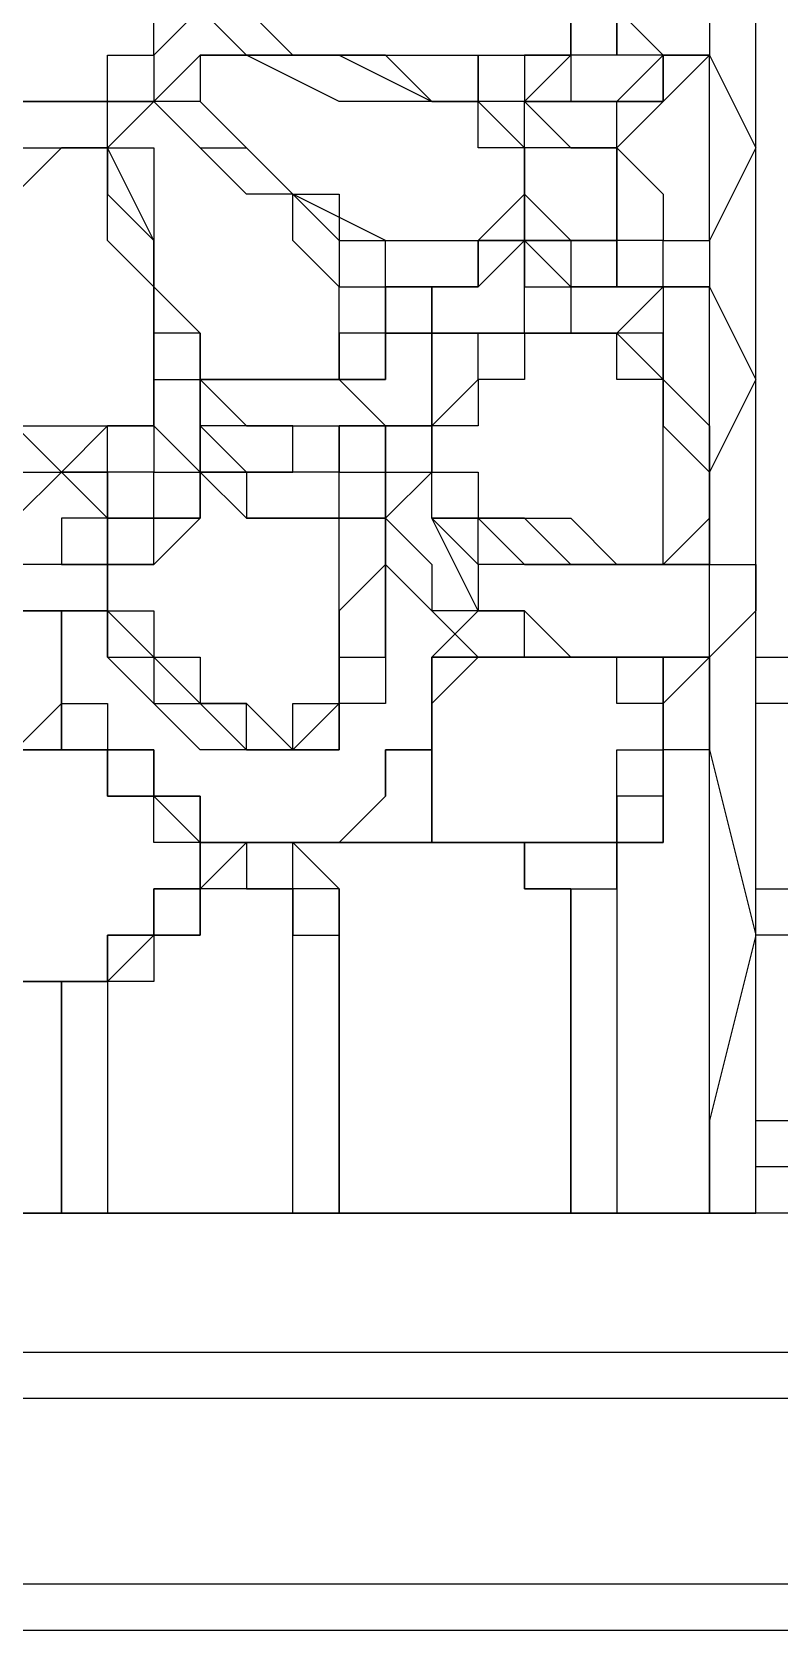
# Model space of a CAD drawing. Header units: millimetres. Extents: x 0 to 600, y 0 to 450.
# Drawn here: x 414.37 to 430.5, y 190 to 224.5 of the extents above; entities that cross this region are included whole.
import ezdxf

# ---------------------------------------------------------------- set-up
doc = ezdxf.new("R2010")
doc.units = ezdxf.units.MM
doc.layers.add('Engraving', color=1, linetype='Continuous')
doc.layers.add('External Cuts', color=5, linetype='Continuous')

# ---------------------------------------------------------------- blocks, each defined once
blk = doc.blocks.new('roof front')
blk.add_line((-153, 15), (3, 15))

msp = doc.modelspace()

# ---------------------------------------------------------------- linework, layer by layer
at = {"layer": 'Engraving'}
for p, q in [((430, 223), (430, 226)), ((418, 225), (417, 224)), ((417, 224), (417, 225)), ((419, 224), (418, 225)), ((419, 225), (420, 224)), ((426, 224), (426, 225)), ((426, 225), (426, 224)), ((426, 224), (426, 225)), ((427, 225), (428, 224)), ((427, 224), (427, 225)), ((427, 225), (427, 224)), ((428, 224), (427, 225)), ((429, 225), (429, 224)), ((416, 223), (416, 224)), ((416, 224), (417, 224)), ((417, 223), (418, 224)), ((417, 224), (417, 224)), ((417, 224), (417, 224)), ((417, 224), (417, 223)), ((417, 224), (417, 224)), ((417, 224), (417, 224)), ((418, 224), (418, 224)), ((418, 224), (418, 224)), ((418, 224), (418, 224)), ((418, 224), (419, 224)), ((419, 224), (418, 224)), ((418, 224), (418, 224)), ((418, 224), (418, 224)), ((418, 224), (418, 224)), ((418, 224), (418, 224)), ((418, 224), (418, 223)), ((419, 224), (419, 224)), ((419, 224), (419, 224)), ((419, 224), (419, 224)), ((419, 224), (420, 224)), ((421, 223), (419, 224)), ((419, 224), (419, 224)), ((419, 224), (419, 224)), ((420, 224), (419, 224)), ((420, 224), (421, 224)), ((421, 224), (420, 224)), ((420, 224), (421, 224)), ((421, 224), (423, 223)), ((422, 224), (421, 224)), ((421, 224), (421, 224)), ((421, 224), (421, 224)), ((421, 224), (421, 224)), ((421, 224), (421, 224)), ((421, 224), (421, 224)), ((421, 224), (421, 224)), ((421, 224), (422, 224)), ((423, 223), (422, 224)), ((422, 224), (423, 224)), ((423, 224), (424, 224)), ((424, 224), (424, 223)), ((424, 223), (424, 224)), ((424, 224), (425, 224)), ((425, 223), (426, 224)), ((426, 224), (425, 224)), ((425, 224), (425, 223)), ((425, 224), (425, 224)), ((425, 224), (425, 224)), ((425, 224), (426, 224)), ((425, 224), (425, 224)), ((426, 224), (426, 224)), ((426, 224), (426, 224)), ((426, 224), (426, 224)), ((427, 224), (426, 224)), ((426, 224), (426, 224)), ((426, 224), (426, 224)), ((426, 224), (426, 224)), ((426, 224), (426, 223)), ((426, 224), (426, 224)), ((427, 223), (428, 224)), ((428, 224), (427, 224)), ((428, 223), (428, 224)), ((428, 224), (429, 224)), ((429, 224), (428, 223)), ((428, 224), (428, 224)), ((428, 224), (428, 224)), ((428, 224), (428, 223)), ((428, 224), (428, 224)), ((428, 224), (428, 224)), ((428, 224), (428, 224)), ((429, 224), (428, 224)), ((428, 224), (428, 224)), ((429, 224), (429, 224)), ((429, 224), (429, 224)), ((429, 224), (429, 224)), ((429, 224), (429, 224)), ((429, 224), (429, 224)), ((429, 224), (429, 224)), ((429, 224), (429, 224)), ((429, 224), (430, 222)), ((429, 222), (429, 224)), ((429, 224), (429, 224)), ((429, 224), (429, 224)), ((429, 224), (429, 224)), ((429, 224), (429, 224)), ((429, 224), (429, 224)), ((429, 224), (429, 224)), ((429, 224), (429, 224)), ((415, 223), (414, 223)), ((414, 223), (415, 223)), ((416, 223), (415, 223)), ((415, 223), (415, 223)), ((415, 223), (415, 223)), ((415, 223), (415, 223)), ((415, 223), (416, 223)), ((416, 222), (416, 223)), ((416, 223), (416, 223)), ((416, 223), (416, 223)), ((416, 223), (417, 223)), ((417, 223), (416, 222)), ((417, 223), (416, 223)), ((416, 223), (416, 223)), ((416, 223), (416, 223)), ((416, 223), (416, 223)), ((416, 223), (416, 223)), ((416, 223), (416, 223)), ((417, 223), (417, 223)), ((417, 223), (417, 223)), ((417, 223), (418, 222)), ((418, 222), (417, 223)), ((417, 223), (417, 223)), ((417, 223), (417, 223)), ((418, 223), (417, 223)), ((417, 223), (417, 223)), ((417, 223), (417, 223)), ((420, 221), (418, 223)), ((418, 223), (418, 223)), ((418, 223), (418, 223)), ((418, 223), (418, 223)), ((418, 223), (418, 223)), ((418, 223), (418, 223)), ((418, 223), (419, 222)), ((422, 223), (421, 223)), ((421, 223), (421, 223)), ((423, 223), (422, 223)), ((423, 223), (424, 223)), ((424, 223), (423, 223)), ((424, 223), (423, 223)), ((423, 223), (423, 223)), ((424, 223), (424, 223)), ((424, 223), (424, 223)), ((424, 223), (424, 223)), ((424, 223), (425, 222)), ((424, 222), (424, 223)), ((424, 223), (424, 223)), ((425, 223), (424, 223)), ((424, 223), (424, 223)), ((424, 223), (424, 223)), ((425, 222), (425, 223)), ((425, 223), (425, 223)), ((425, 223), (425, 223)), ((425, 223), (425, 223)), ((425, 223), (426, 222)), ((426, 223), (425, 223)), ((425, 223), (425, 223)), ((425, 223), (425, 223)), ((425, 223), (425, 223)), ((425, 223), (425, 223)), ((425, 223), (425, 223)), ((426, 223), (425, 223)), ((425, 223), (425, 223)), ((425, 223), (425, 223)), ((425, 223), (426, 223)), ((426, 223), (426, 223)), ((427, 223), (426, 223)), ((426, 223), (426, 223)), ((426, 223), (426, 223)), ((426, 223), (426, 223)), ((426, 223), (426, 223)), ((426, 223), (426, 223)), ((426, 223), (427, 223)), ((427, 222), (427, 223)), ((427, 223), (428, 223)), ((428, 223), (427, 222)), ((428, 223), (427, 223)), ((427, 223), (427, 223)), ((427, 223), (427, 223)), ((427, 223), (427, 223)), ((427, 223), (427, 223)), ((427, 223), (427, 223)), ((427, 223), (427, 223)), ((427, 223), (427, 223)), ((427, 223), (427, 223)), ((428, 223), (428, 223)), ((428, 223), (428, 223)), ((428, 223), (428, 223)), ((428, 223), (428, 223)), ((428, 223), (428, 223)), ((430, 212), (430, 223)), ((414, 222), (415, 222)), ((415, 222), (414, 221)), ((415, 222), (416, 222)), ((416, 222), (415, 222)), ((415, 222), (415, 222)), ((415, 222), (415, 222)), ((415, 222), (415, 222)), ((415, 222), (415, 222)), ((416, 222), (416, 222)), ((416, 222), (416, 221)), ((416, 221), (416, 222)), ((416, 222), (416, 222)), ((416, 222), (416, 222)), ((417, 220), (416, 222)), ((416, 222), (416, 222)), ((416, 222), (416, 222)), ((416, 222), (416, 222)), ((416, 222), (417, 222)), ((417, 222), (417, 222)), ((417, 222), (417, 221)), ((418, 222), (419, 222)), ((419, 221), (418, 222)), ((419, 222), (420, 221)), ((419, 222), (419, 222)), ((419, 222), (420, 221)), ((425, 222), (424, 222)), ((424, 222), (424, 222)), ((424, 222), (424, 222)), ((425, 222), (425, 222)), ((425, 222), (425, 222)), ((425, 222), (425, 222)), ((425, 222), (425, 221)), ((425, 221), (425, 222)), ((425, 222), (425, 222)), ((425, 221), (425, 222)), ((425, 222), (425, 222)), ((425, 222), (425, 222)), ((425, 222), (425, 222)), ((426, 222), (425, 222)), ((425, 222), (425, 222)), ((425, 222), (425, 222)), ((425, 222), (425, 222)), ((425, 222), (425, 222)), ((425, 222), (425, 221)), ((426, 222), (426, 222)), ((426, 222), (426, 222)), ((426, 222), (427, 222)), ((427, 222), (426, 222)), ((426, 222), (426, 222)), ((426, 222), (426, 222)), ((426, 222), (426, 222)), ((427, 221), (427, 222)), ((427, 222), (427, 222)), ((427, 222), (427, 222)), ((427, 222), (427, 222)), ((427, 222), (427, 222)), ((427, 222), (427, 222)), ((427, 222), (427, 222)), ((427, 222), (427, 222)), ((427, 222), (427, 222)), ((427, 222), (428, 221)), ((427, 222), (427, 222)), ((427, 222), (427, 221)), ((427, 221), (427, 222)), ((430, 222), (429, 220)), ((429, 220), (429, 222)), ((416, 221), (417, 220)), ((416, 220), (416, 221)), ((417, 221), (417, 221)), ((417, 221), (417, 221)), ((417, 221), (417, 220)), ((420, 221), (419, 221)), ((420, 221), (421, 220)), ((420, 220), (420, 221)), ((422, 220), (420, 221)), ((420, 221), (420, 221)), ((420, 221), (421, 221)), ((421, 221), (421, 220)), ((424, 220), (425, 221)), ((425, 221), (425, 221)), ((425, 221), (425, 221)), ((425, 221), (425, 220)), ((425, 221), (425, 221)), ((425, 221), (425, 221)), ((425, 220), (425, 221)), ((425, 221), (425, 221)), ((425, 221), (425, 221)), ((425, 221), (425, 221)), ((425, 221), (425, 221)), ((425, 221), (425, 221)), ((425, 221), (425, 221)), ((425, 221), (425, 221)), ((425, 221), (426, 220)), ((427, 220), (427, 221)), ((427, 221), (427, 221)), ((427, 221), (427, 221)), ((427, 221), (427, 221)), ((427, 221), (427, 221)), ((427, 221), (427, 221)), ((427, 221), (427, 221)), ((427, 221), (427, 220)), ((427, 221), (427, 221)), ((427, 221), (427, 221)), ((427, 221), (427, 221)), ((427, 220), (427, 221)), ((427, 221), (427, 221)), ((427, 221), (427, 221)), ((428, 221), (428, 221)), ((428, 221), (428, 221)), ((428, 221), (428, 220)), ((417, 219), (416, 220)), ((416, 220), (416, 220)), ((417, 220), (417, 219)), ((417, 219), (417, 220)), ((417, 220), (417, 220)), ((417, 220), (417, 220)), ((417, 220), (417, 220)), ((417, 220), (417, 219)), ((421, 219), (420, 220)), ((421, 220), (421, 220)), ((421, 220), (421, 219)), ((421, 220), (422, 220)), ((422, 219), (422, 220)), ((422, 220), (422, 220)), ((422, 220), (422, 220)), ((422, 220), (422, 220)), ((422, 220), (422, 220)), ((422, 220), (423, 220)), ((423, 220), (424, 220)), ((423, 220), (423, 220)), ((423, 220), (423, 220)), ((423, 220), (423, 220)), ((424, 219), (424, 220)), ((424, 220), (425, 220)), ((425, 220), (424, 219)), ((425, 220), (424, 220)), ((424, 220), (424, 220)), ((424, 220), (424, 220)), ((424, 220), (424, 220)), ((424, 220), (424, 219)), ((424, 220), (424, 220)), ((424, 220), (424, 220)), ((424, 220), (424, 220)), ((424, 220), (424, 220)), ((424, 220), (424, 220)), ((425, 220), (425, 220)), ((425, 220), (425, 220)), ((425, 220), (425, 219)), ((425, 219), (425, 220)), ((425, 220), (425, 220)), ((425, 220), (425, 220)), ((426, 219), (425, 220)), ((425, 220), (425, 220)), ((425, 220), (425, 220)), ((425, 220), (425, 220)), ((425, 220), (425, 220)), ((425, 220), (426, 220)), ((425, 220), (425, 220)), ((426, 220), (425, 220)), ((425, 220), (425, 220)), ((425, 220), (425, 220)), ((426, 220), (427, 220)), ((427, 220), (426, 220)), ((426, 220), (426, 220)), ((426, 220), (426, 219)), ((427, 220), (426, 220)), ((426, 220), (426, 220)), ((426, 220), (427, 220)), ((427, 220), (427, 220)), ((427, 220), (427, 220)), ((427, 220), (427, 220)), ((427, 220), (427, 220)), ((427, 220), (427, 219)), ((427, 219), (427, 220)), ((427, 220), (427, 220)), ((427, 220), (427, 220)), ((428, 220), (427, 220)), ((427, 220), (427, 220)), ((427, 220), (427, 220)), ((428, 219), (428, 220)), ((428, 220), (428, 220)), ((428, 220), (428, 220)), ((428, 220), (428, 220)), ((428, 220), (429, 220)), ((429, 220), (429, 220)), ((429, 220), (429, 219)), ((429, 220), (429, 220)), ((429, 220), (429, 220)), ((429, 220), (429, 220)), ((429, 220), (429, 220)), ((429, 220), (429, 220)), ((417, 219), (417, 219)), ((417, 219), (417, 219)), ((417, 219), (417, 218)), ((417, 218), (417, 219)), ((417, 218), (417, 219)), ((417, 219), (417, 219)), ((417, 219), (418, 218)), ((421, 219), (421, 219)), ((421, 219), (422, 219)), ((421, 218), (421, 219)), ((421, 219), (421, 219)), ((421, 219), (421, 219)), ((421, 219), (421, 219)), ((422, 218), (422, 219)), ((422, 219), (422, 219)), ((422, 219), (422, 219)), ((422, 219), (422, 219)), ((422, 219), (422, 218)), ((422, 219), (422, 218)), ((423, 219), (422, 219)), ((422, 219), (422, 219)), ((422, 219), (423, 219)), ((423, 219), (422, 219)), ((422, 219), (422, 219)), ((422, 219), (422, 219)), ((423, 218), (423, 219)), ((423, 219), (423, 219)), ((423, 219), (423, 219)), ((423, 219), (423, 219)), ((423, 219), (423, 219)), ((423, 219), (424, 219)), ((424, 219), (423, 219)), ((423, 219), (423, 219)), ((423, 219), (423, 219)), ((423, 219), (423, 219)), ((423, 219), (423, 219)), ((423, 219), (423, 218)), ((424, 219), (423, 219)), ((424, 219), (424, 219)), ((424, 219), (424, 219)), ((424, 219), (424, 219)), ((425, 219), (426, 219)), ((425, 218), (425, 219)), ((425, 219), (425, 219)), ((425, 219), (425, 219)), ((425, 219), (425, 219)), ((425, 219), (425, 219)), ((426, 219), (426, 219)), ((426, 219), (426, 219)), ((426, 219), (426, 218)), ((427, 219), (426, 219)), ((426, 219), (426, 219)), ((426, 219), (426, 219)), ((426, 219), (426, 219)), ((426, 219), (426, 219)), ((426, 219), (426, 219)), ((426, 219), (426, 219)), ((426, 219), (426, 219)), ((426, 219), (427, 219)), ((427, 218), (428, 219)), ((427, 219), (428, 219)), ((428, 219), (427, 219)), ((427, 219), (427, 219)), ((427, 219), (427, 219)), ((427, 219), (427, 219)), ((427, 219), (427, 219)), ((427, 219), (427, 219)), ((427, 219), (427, 219)), ((427, 219), (427, 219)), ((427, 219), (427, 219)), ((427, 219), (427, 219)), ((427, 219), (427, 219)), ((427, 219), (427, 219)), ((427, 219), (427, 219)), ((427, 219), (427, 219)), ((427, 219), (427, 219)), ((427, 219), (427, 219)), ((427, 219), (427, 219)), ((428, 219), (428, 219)), ((428, 219), (428, 219)), ((428, 219), (428, 219)), ((428, 219), (428, 219)), ((428, 219), (429, 219)), ((429, 219), (428, 219)), ((428, 219), (428, 219)), ((428, 219), (428, 219)), ((428, 219), (428, 219)), ((428, 219), (428, 218)), ((428, 219), (428, 219)), ((428, 219), (428, 219)), ((429, 219), (428, 219)), ((429, 219), (429, 219)), ((429, 219), (429, 219)), ((429, 219), (430, 217)), ((429, 217), (429, 219)), ((429, 219), (429, 219)), ((429, 219), (429, 219)), ((417, 218), (417, 217)), ((417, 217), (417, 218)), ((417, 218), (417, 218)), ((418, 218), (417, 218)), ((417, 218), (417, 218)), ((418, 217), (418, 218)), ((418, 218), (418, 218)), ((418, 218), (418, 218)), ((418, 218), (418, 217)), ((422, 218), (421, 218)), ((421, 218), (421, 217)), ((421, 217), (421, 218)), ((421, 218), (421, 218)), ((421, 218), (421, 218)), ((421, 218), (421, 218)), ((421, 218), (421, 218)), ((422, 217), (422, 218)), ((422, 218), (422, 218)), ((422, 218), (422, 218)), ((422, 218), (423, 218)), ((423, 218), (422, 218)), ((422, 218), (422, 218)), ((422, 218), (422, 218)), ((422, 218), (422, 218)), ((422, 218), (422, 217)), ((422, 218), (422, 218)), ((423, 218), (423, 218)), ((423, 218), (423, 218)), ((423, 218), (423, 217)), ((423, 217), (423, 218)), ((423, 218), (423, 218)), ((424, 218), (423, 218)), ((423, 218), (423, 218)), ((423, 218), (424, 218)), ((424, 217), (424, 218)), ((424, 218), (424, 218)), ((424, 218), (425, 218)), ((425, 218), (424, 218)), ((424, 218), (424, 218)), ((424, 218), (424, 218)), ((424, 218), (424, 218)), ((424, 218), (424, 218)), ((424, 218), (424, 218)), ((424, 218), (425, 218)), ((425, 218), (425, 218)), ((425, 218), (425, 218)), ((425, 218), (426, 218)), ((426, 218), (425, 218)), ((425, 218), (425, 218)), ((425, 218), (425, 218)), ((425, 218), (425, 217)), ((426, 218), (425, 218)), ((425, 218), (425, 218)), ((425, 218), (425, 218)), ((425, 218), (425, 218)), ((426, 218), (426, 218)), ((426, 218), (426, 218)), ((426, 218), (427, 218)), ((427, 218), (426, 218)), ((426, 218), (426, 218)), ((426, 218), (426, 218)), ((426, 218), (426, 218)), ((426, 218), (426, 218)), ((426, 218), (426, 218)), ((427, 218), (427, 218)), ((427, 218), (427, 218)), ((427, 218), (428, 217)), ((427, 217), (427, 218)), ((427, 218), (427, 218)), ((427, 218), (427, 218)), ((428, 218), (427, 218)), ((428, 217), (428, 218)), ((428, 218), (428, 218)), ((428, 218), (428, 217)), ((417, 216), (417, 217)), ((417, 217), (417, 217)), ((417, 217), (418, 217)), ((417, 217), (417, 217)), ((417, 217), (417, 217)), ((417, 217), (417, 216)), ((417, 216), (417, 217)), ((417, 217), (417, 217)), ((417, 217), (417, 217)), ((417, 217), (417, 217)), ((418, 217), (418, 217)), ((418, 217), (418, 216)), ((418, 216), (418, 217)), ((418, 217), (418, 217)), ((418, 217), (418, 217)), ((418, 217), (418, 217)), ((418, 217), (419, 216)), ((419, 217), (418, 217)), ((418, 217), (418, 217)), ((418, 217), (418, 217)), ((418, 217), (418, 217)), ((418, 217), (418, 217)), ((418, 217), (419, 217)), ((420, 217), (419, 217)), ((419, 217), (419, 217)), ((419, 217), (419, 217)), ((419, 217), (419, 217)), ((419, 217), (419, 217)), ((419, 217), (420, 217)), ((421, 217), (420, 217)), ((420, 217), (420, 217)), ((420, 217), (420, 217)), ((420, 217), (421, 217)), ((420, 217), (420, 217)), ((420, 217), (420, 217)), ((420, 217), (420, 217)), ((420, 217), (420, 217)), ((422, 216), (421, 217)), ((421, 217), (421, 217)), ((421, 217), (422, 217)), ((422, 217), (421, 217)), ((421, 217), (421, 217)), ((421, 217), (421, 217)), ((421, 217), (422, 216)), ((421, 217), (421, 217)), ((421, 217), (421, 217)), ((421, 217), (421, 217)), ((421, 217), (421, 217)), ((421, 217), (421, 217)), ((422, 217), (422, 217)), ((423, 216), (424, 217)), ((423, 217), (423, 217)), ((423, 217), (423, 216)), ((423, 216), (423, 217)), ((423, 217), (423, 217)), ((423, 217), (423, 217)), ((423, 217), (423, 217)), ((424, 217), (424, 217)), ((424, 217), (424, 217)), ((425, 217), (424, 217)), ((424, 217), (424, 217)), ((424, 217), (424, 217)), ((424, 217), (424, 217)), ((424, 217), (424, 216)), ((428, 217), (427, 217)), ((428, 217), (428, 217)), ((428, 217), (428, 217)), ((428, 217), (428, 216)), ((428, 216), (428, 217)), ((429, 216), (428, 217)), ((428, 217), (428, 217)), ((428, 217), (429, 216)), ((430, 217), (429, 215)), ((429, 216), (429, 217)), ((429, 217), (429, 217)), ((415, 215), (414, 216)), ((414, 216), (415, 216)), ((416, 216), (415, 215)), ((415, 216), (415, 216)), ((415, 216), (415, 216)), ((415, 216), (416, 216)), ((416, 215), (416, 216)), ((416, 216), (417, 216)), ((417, 216), (416, 216)), ((416, 216), (416, 216)), ((416, 216), (416, 216)), ((416, 216), (416, 216)), ((416, 216), (416, 216)), ((416, 216), (417, 216)), ((416, 216), (416, 216)), ((416, 216), (416, 216)), ((417, 216), (417, 216)), ((417, 216), (417, 216)), ((417, 216), (417, 216)), ((417, 216), (417, 216)), ((418, 215), (417, 216)), ((417, 216), (417, 216)), ((417, 216), (417, 216)), ((417, 216), (417, 216)), ((417, 216), (417, 215)), ((417, 216), (417, 216)), ((418, 216), (418, 216)), ((418, 216), (418, 215)), ((418, 215), (418, 216)), ((418, 216), (418, 216)), ((418, 216), (418, 216)), ((418, 216), (418, 216)), ((418, 216), (418, 216)), ((418, 216), (418, 216)), ((418, 216), (418, 216)), ((418, 216), (418, 216)), ((419, 216), (418, 216)), ((418, 216), (418, 216)), ((418, 216), (418, 216)), ((418, 216), (418, 216)), ((418, 216), (418, 216)), ((418, 216), (418, 216)), ((418, 216), (418, 216)), ((418, 216), (419, 215)), ((419, 216), (419, 216)), ((419, 216), (420, 216)), ((420, 216), (419, 216)), ((419, 216), (419, 216)), ((419, 216), (419, 216)), ((419, 216), (419, 216)), ((419, 216), (419, 216)), ((419, 216), (419, 216)), ((420, 216), (420, 216)), ((420, 216), (420, 216)), ((420, 216), (421, 216)), ((420, 215), (420, 216)), ((420, 216), (420, 216)), ((420, 216), (420, 216)), ((421, 215), (421, 216)), ((421, 216), (421, 216)), ((421, 216), (421, 216)), ((421, 216), (421, 216)), ((421, 216), (421, 216)), ((421, 216), (422, 216)), ((422, 216), (421, 216)), ((421, 216), (421, 216)), ((421, 216), (421, 216)), ((421, 216), (421, 216)), ((421, 216), (421, 215)), ((421, 216), (421, 216)), ((421, 216), (421, 216)), ((421, 216), (421, 216)), ((421, 216), (421, 215)), ((422, 216), (422, 215)), ((422, 215), (422, 216)), ((422, 216), (422, 216)), ((422, 216), (422, 216)), ((423, 216), (422, 216)), ((422, 216), (422, 216)), ((422, 216), (422, 216)), ((422, 216), (422, 216)), ((422, 216), (422, 216)), ((422, 216), (423, 216)), ((423, 215), (423, 216)), ((423, 216), (423, 216)), ((424, 216), (423, 216)), ((423, 216), (423, 216)), ((423, 216), (423, 215)), ((423, 216), (423, 216)), ((423, 216), (423, 216)), ((423, 216), (423, 216)), ((423, 216), (423, 216)), ((423, 216), (423, 216)), ((423, 216), (423, 216)), ((423, 216), (423, 216)), ((428, 216), (428, 216)), ((428, 216), (429, 215)), ((428, 215), (428, 216)), ((429, 215), (429, 216)), ((429, 216), (429, 216)), ((429, 216), (429, 216)), ((429, 216), (429, 215)), ((429, 215), (429, 216)), ((414, 214), (415, 215)), ((414, 215), (415, 215)), ((415, 215), (414, 214)), ((415, 215), (415, 215)), ((415, 215), (415, 215)), ((415, 215), (415, 215)), ((415, 215), (416, 214)), ((415, 215), (415, 215)), ((415, 215), (415, 215)), ((415, 215), (415, 215)), ((416, 215), (415, 215)), ((415, 215), (415, 215)), ((415, 215), (415, 215)), ((415, 215), (415, 215)), ((415, 215), (415, 215)), ((415, 215), (416, 215)), ((415, 215), (415, 215)), ((416, 214), (416, 215)), ((416, 215), (416, 215)), ((416, 215), (416, 215)), ((417, 215), (416, 215)), ((416, 215), (416, 215)), ((416, 215), (416, 215)), ((416, 215), (416, 215)), ((416, 215), (416, 214)), ((417, 214), (417, 215)), ((417, 215), (418, 215)), ((418, 214), (418, 215)), ((418, 215), (418, 215)), ((418, 215), (418, 215)), ((418, 215), (418, 215)), ((418, 215), (418, 215)), ((418, 215), (418, 215)), ((418, 215), (419, 215)), ((419, 214), (418, 215)), ((418, 215), (418, 215)), ((418, 215), (418, 215)), ((418, 215), (418, 214)), ((418, 215), (418, 215)), ((418, 215), (418, 215)), ((418, 215), (418, 215)), ((418, 215), (418, 214)), ((418, 215), (418, 215)), ((418, 215), (418, 215)), ((418, 215), (418, 215)), ((419, 215), (418, 215)), ((418, 215), (418, 215)), ((419, 215), (419, 214)), ((419, 215), (419, 215)), ((419, 215), (419, 215)), ((419, 215), (419, 215)), ((420, 215), (419, 215)), ((419, 215), (419, 215)), ((419, 215), (419, 215)), ((419, 215), (419, 215)), ((419, 215), (420, 215)), ((421, 215), (420, 215)), ((420, 215), (420, 215)), ((420, 215), (420, 215)), ((420, 215), (420, 215)), ((420, 215), (420, 215)), ((420, 215), (420, 215)), ((420, 215), (420, 215)), ((421, 214), (421, 215)), ((421, 215), (421, 215)), ((421, 215), (421, 215)), ((421, 215), (421, 215)), ((421, 215), (421, 215)), ((421, 215), (421, 215)), ((421, 215), (422, 215)), ((421, 215), (421, 215)), ((422, 215), (422, 215)), ((422, 215), (423, 215)), ((423, 215), (422, 214)), ((422, 215), (422, 215)), ((422, 215), (422, 215)), ((422, 215), (422, 215)), ((422, 215), (422, 215)), ((422, 215), (422, 215)), ((422, 215), (422, 215)), ((422, 215), (422, 214)), ((422, 214), (422, 215)), ((422, 215), (422, 215)), ((423, 214), (423, 215)), ((423, 215), (423, 215)), ((423, 215), (423, 215)), ((423, 215), (423, 215)), ((423, 215), (423, 215)), ((423, 215), (423, 215)), ((423, 215), (423, 215)), ((423, 215), (423, 215)), ((423, 215), (424, 215)), ((423, 215), (423, 215)), ((424, 215), (424, 214)), ((428, 214), (428, 215)), ((428, 215), (428, 215)), ((429, 215), (429, 215)), ((429, 215), (429, 214)), ((429, 214), (429, 215)), ((429, 215), (429, 215)), ((429, 215), (429, 214)), ((429, 215), (429, 215)), ((429, 215), (429, 215)), ((416, 214), (415, 214)), ((415, 214), (415, 214)), ((415, 214), (415, 214)), ((415, 214), (415, 214)), ((415, 214), (415, 214)), ((415, 214), (415, 214)), ((415, 214), (415, 213)), ((416, 214), (416, 214)), ((416, 214), (416, 214)), ((416, 214), (416, 213)), ((416, 213), (416, 214)), ((416, 214), (416, 214)), ((417, 214), (416, 214)), ((416, 214), (416, 214)), ((416, 214), (416, 214)), ((416, 214), (416, 214)), ((416, 214), (416, 214)), ((416, 214), (416, 214)), ((416, 214), (416, 214)), ((416, 214), (417, 214)), ((417, 213), (417, 214)), ((417, 214), (417, 214)), ((417, 214), (418, 214)), ((418, 214), (417, 213)), ((418, 214), (417, 214)), ((417, 214), (417, 214)), ((417, 214), (417, 214)), ((417, 214), (417, 214)), ((417, 214), (417, 214)), ((417, 214), (417, 214)), ((418, 214), (418, 214)), ((418, 214), (418, 214)), ((418, 214), (418, 214)), ((419, 214), (420, 214)), ((420, 214), (419, 214)), ((419, 214), (419, 214)), ((419, 214), (419, 214)), ((420, 214), (420, 214)), ((420, 214), (420, 214)), ((420, 214), (421, 214)), ((421, 214), (420, 214)), ((420, 214), (420, 214)), ((421, 214), (421, 214)), ((421, 214), (421, 214)), ((421, 214), (421, 214)), ((421, 214), (421, 214)), ((421, 214), (422, 214)), ((421, 213), (421, 214)), ((421, 214), (421, 214)), ((421, 214), (421, 214)), ((421, 214), (421, 214)), ((421, 214), (421, 214)), ((422, 214), (421, 214)), ((421, 214), (421, 214)), ((422, 213), (422, 214)), ((422, 214), (422, 214)), ((422, 214), (422, 214)), ((422, 214), (422, 214)), ((422, 214), (422, 214)), ((422, 214), (423, 213)), ((422, 213), (422, 214)), ((422, 214), (422, 213)), ((422, 214), (422, 214)), ((422, 214), (422, 214)), ((422, 214), (422, 213)), ((422, 214), (422, 214)), ((422, 214), (422, 214)), ((422, 214), (422, 214)), ((422, 214), (422, 214)), ((422, 214), (422, 214)), ((424, 212), (423, 214)), ((423, 214), (423, 214)), ((423, 214), (423, 214)), ((423, 214), (423, 214)), ((423, 214), (423, 214)), ((423, 214), (423, 214)), ((423, 214), (423, 214)), ((423, 214), (423, 214)), ((423, 214), (424, 214)), ((424, 214), (423, 214)), ((423, 214), (423, 214)), ((423, 214), (423, 214)), ((423, 214), (424, 213)), ((424, 214), (423, 214)), ((424, 214), (425, 213)), ((424, 213), (424, 214)), ((425, 214), (424, 214)), ((424, 214), (424, 214)), ((424, 214), (425, 214)), ((426, 213), (425, 214)), ((425, 214), (425, 214)), ((425, 214), (426, 214)), ((426, 214), (427, 213)), ((429, 214), (428, 213)), ((428, 213), (428, 214)), ((428, 214), (428, 214)), ((428, 214), (428, 214)), ((428, 214), (428, 214)), ((429, 213), (429, 214)), ((429, 214), (429, 214)), ((429, 214), (429, 214)), ((429, 214), (429, 214)), ((429, 214), (429, 213)), ((429, 214), (429, 214)), ((429, 214), (429, 214)), ((429, 214), (429, 214)), ((429, 214), (429, 214)), ((429, 214), (429, 214)), ((429, 214), (429, 214)), ((429, 214), (429, 214)), ((415, 213), (414, 213)), ((415, 213), (415, 213)), ((415, 213), (415, 213)), ((416, 213), (415, 213)), ((415, 213), (415, 213)), ((415, 213), (415, 213)), ((415, 213), (415, 213)), ((415, 213), (415, 213)), ((415, 213), (416, 213)), ((415, 213), (415, 213)), ((415, 213), (415, 213)), ((415, 213), (415, 213)), ((415, 213), (415, 213)), ((415, 213), (415, 213)), ((415, 213), (415, 213)), ((415, 213), (415, 213)), ((416, 212), (416, 213)), ((416, 213), (416, 213)), ((416, 213), (416, 213)), ((416, 213), (416, 213)), ((416, 213), (416, 213)), ((416, 213), (417, 213)), ((417, 213), (416, 213)), ((416, 213), (416, 213)), ((416, 213), (416, 213)), ((416, 213), (416, 213)), ((416, 213), (416, 212)), ((416, 213), (416, 213)), ((416, 213), (416, 213)), ((416, 213), (416, 213)), ((416, 213), (416, 213)), ((416, 213), (416, 213)), ((417, 213), (417, 213)), ((417, 213), (417, 213)), ((422, 213), (421, 212)), ((421, 212), (421, 213)), ((421, 213), (421, 213)), ((422, 212), (422, 213)), ((422, 213), (422, 213)), ((423, 212), (422, 213)), ((422, 213), (422, 213)), ((422, 213), (422, 213)), ((422, 213), (422, 213)), ((422, 213), (422, 213)), ((422, 213), (422, 212)), ((423, 213), (423, 212)), ((425, 213), (424, 213)), ((424, 213), (424, 212)), ((425, 213), (425, 213)), ((425, 213), (425, 213)), ((425, 213), (426, 213)), ((426, 213), (425, 213)), ((426, 213), (426, 213)), ((426, 213), (427, 213)), ((427, 213), (426, 213)), ((427, 213), (426, 213)), ((426, 213), (426, 213)), ((427, 213), (427, 213)), ((427, 213), (428, 213)), ((428, 213), (427, 213)), ((427, 213), (427, 213)), ((428, 213), (427, 213)), ((427, 213), (427, 213)), ((427, 213), (427, 213)), ((427, 213), (428, 213)), ((428, 213), (428, 213)), ((428, 213), (428, 213)), ((428, 213), (429, 213)), ((429, 213), (428, 213)), ((428, 213), (428, 213)), ((428, 213), (428, 213)), ((428, 213), (428, 213)), ((428, 213), (428, 213)), ((428, 213), (428, 213)), ((428, 213), (428, 213)), ((428, 213), (428, 213)), ((429, 213), (429, 213)), ((429, 213), (430, 213)), ((429, 212), (429, 213)), ((429, 213), (429, 213)), ((429, 213), (429, 213)), ((429, 213), (429, 213)), ((429, 213), (429, 213)), ((429, 213), (429, 213)), ((430, 213), (430, 212)), ((414, 212), (415, 212)), ((415, 212), (414, 212)), ((415, 212), (415, 212)), ((415, 212), (415, 212)), ((415, 212), (415, 212)), ((415, 212), (415, 211)), ((415, 211), (415, 212)), ((415, 212), (415, 212)), ((415, 212), (415, 212)), ((415, 211), (415, 212)), ((415, 212), (415, 212)), ((415, 212), (415, 212)), ((415, 212), (416, 212)), ((416, 212), (415, 212)), ((415, 212), (415, 211)), ((416, 212), (416, 212)), ((416, 212), (416, 212)), ((416, 212), (416, 212)), ((416, 212), (416, 211)), ((416, 211), (416, 212)), ((416, 212), (416, 212)), ((416, 212), (416, 212)), ((417, 211), (416, 212)), ((416, 212), (416, 212)), ((416, 212), (417, 212)), ((417, 212), (417, 211)), ((421, 212), (421, 211)), ((421, 211), (421, 212)), ((421, 212), (421, 212)), ((422, 211), (422, 212)), ((422, 212), (422, 212)), ((422, 212), (422, 211)), ((423, 212), (424, 211)), ((423, 211), (424, 212)), ((424, 212), (423, 212)), ((425, 212), (424, 212)), ((424, 212), (424, 212)), ((424, 212), (424, 212)), ((424, 212), (424, 212)), ((424, 212), (425, 212)), ((425, 211), (425, 212)), ((425, 212), (425, 212)), ((425, 212), (425, 212)), ((425, 212), (425, 212)), ((425, 212), (426, 211)), ((430, 212), (429, 211)), ((429, 211), (429, 212)), ((429, 212), (429, 212)), ((430, 199), (430, 212)), ((415, 211), (415, 209)), ((415, 210), (415, 211)), ((415, 210), (415, 211)), ((415, 211), (415, 210)), ((416, 211), (417, 211)), ((417, 210), (416, 211)), ((416, 211), (416, 211)), ((417, 211), (417, 211)), ((417, 211), (417, 210)), ((418, 210), (417, 211)), ((417, 211), (417, 211)), ((417, 211), (418, 211)), ((418, 211), (418, 210)), ((421, 210), (421, 211)), ((421, 211), (422, 211)), ((421, 211), (421, 211)), ((421, 211), (421, 210)), ((421, 210), (421, 211)), ((421, 211), (421, 211)), ((422, 211), (422, 210)), ((423, 210), (423, 211)), ((423, 211), (423, 211)), ((423, 211), (424, 211)), ((424, 211), (423, 210)), ((424, 211), (423, 211)), ((423, 211), (423, 211)), ((423, 211), (423, 211)), ((423, 211), (423, 211)), ((423, 211), (423, 210)), ((423, 210), (423, 211)), ((423, 211), (423, 211)), ((423, 211), (423, 211)), ((423, 211), (423, 211)), ((423, 211), (423, 211)), ((424, 211), (424, 211)), ((424, 211), (424, 211)), ((424, 211), (424, 211)), ((424, 211), (425, 211)), ((425, 211), (424, 211)), ((424, 211), (424, 211)), ((424, 211), (424, 211)), ((424, 211), (424, 211)), ((424, 211), (424, 211)), ((424, 211), (424, 211)), ((424, 211), (424, 211)), ((425, 211), (425, 211)), ((425, 211), (425, 211)), ((425, 211), (425, 211)), ((425, 211), (426, 211)), ((426, 211), (425, 211)), ((425, 211), (425, 211)), ((426, 211), (425, 211)), ((425, 211), (425, 211)), ((425, 211), (425, 211)), ((425, 211), (425, 211)), ((426, 211), (426, 211)), ((426, 211), (426, 211)), ((426, 211), (426, 211)), ((426, 211), (426, 211)), ((426, 211), (426, 211)), ((426, 211), (426, 211)), ((426, 211), (426, 211)), ((427, 211), (426, 211)), ((426, 211), (426, 211)), ((426, 211), (426, 211)), ((426, 211), (426, 211)), ((426, 211), (426, 211)), ((426, 211), (426, 211)), ((426, 211), (426, 211)), ((426, 211), (426, 211)), ((426, 211), (427, 211)), ((427, 211), (426, 211)), ((426, 211), (426, 211)), ((426, 211), (426, 211)), ((426, 211), (426, 211)), ((426, 211), (426, 211)), ((426, 211), (426, 211)), ((426, 211), (426, 211)), ((426, 211), (427, 211)), ((428, 211), (427, 211)), ((427, 211), (427, 211)), ((427, 211), (427, 211)), ((427, 211), (427, 211)), ((427, 211), (427, 211)), ((427, 211), (428, 211)), ((427, 210), (427, 211)), ((427, 211), (427, 211)), ((427, 211), (427, 211)), ((427, 211), (427, 211)), ((427, 211), (428, 211)), ((429, 211), (428, 211)), ((428, 211), (428, 210)), ((428, 210), (428, 211)), ((428, 211), (428, 211)), ((428, 211), (428, 210)), ((428, 211), (428, 211)), ((428, 211), (428, 211)), ((428, 211), (428, 211)), ((428, 211), (428, 211)), ((428, 211), (428, 211)), ((428, 211), (429, 211)), ((428, 210), (429, 211)), ((429, 211), (429, 211)), ((429, 211), (429, 211)), ((429, 211), (429, 211)), ((429, 211), (429, 211)), ((429, 211), (429, 211)), ((429, 211), (429, 211)), ((429, 211), (429, 209)), ((429, 210), (429, 211)), ((429, 211), (429, 211)), ((429, 211), (429, 210)), ((430, 211), (456, 211)), ((414, 209), (415, 210)), ((415, 210), (415, 210)), ((415, 209), (415, 210)), ((415, 210), (415, 210)), ((415, 210), (415, 210)), ((415, 210), (416, 210)), ((416, 210), (416, 209)), ((417, 210), (418, 210)), ((418, 209), (417, 210)), ((417, 210), (417, 210)), ((418, 210), (418, 210)), ((418, 210), (419, 209)), ((419, 210), (418, 210)), ((418, 210), (418, 210)), ((418, 210), (419, 210)), ((419, 209), (419, 210)), ((419, 210), (419, 210)), ((419, 210), (420, 209)), ((421, 210), (420, 209)), ((420, 209), (420, 210)), ((420, 210), (420, 210)), ((420, 210), (421, 210)), ((421, 209), (421, 210)), ((421, 210), (421, 210)), ((422, 210), (421, 210)), ((421, 210), (421, 210)), ((421, 210), (421, 209)), ((421, 210), (421, 210)), ((421, 210), (421, 210)), ((421, 210), (421, 210)), ((422, 210), (422, 210)), ((423, 209), (423, 210)), ((423, 210), (423, 210)), ((423, 210), (423, 210)), ((423, 210), (423, 210)), ((423, 210), (423, 210)), ((423, 210), (423, 210)), ((423, 210), (423, 210)), ((423, 210), (423, 210)), ((423, 210), (423, 210)), ((423, 210), (423, 210)), ((423, 210), (423, 209)), ((423, 210), (423, 210)), ((423, 210), (423, 210)), ((423, 210), (423, 210)), ((423, 210), (423, 210)), ((423, 210), (423, 209)), ((423, 209), (423, 210)), ((423, 210), (423, 210)), ((423, 210), (423, 210)), ((423, 210), (423, 210)), ((423, 210), (423, 210)), ((423, 210), (423, 210)), ((428, 210), (427, 210)), ((427, 210), (427, 210)), ((428, 210), (428, 210)), ((428, 210), (428, 210)), ((428, 210), (428, 210)), ((428, 210), (428, 209)), ((428, 209), (428, 210)), ((428, 210), (428, 210)), ((428, 210), (428, 210)), ((428, 210), (428, 210)), ((428, 209), (428, 210)), ((428, 210), (428, 210)), ((428, 210), (428, 210)), ((428, 210), (428, 210)), ((428, 210), (428, 210)), ((429, 209), (429, 210)), ((429, 210), (429, 210)), ((429, 210), (429, 210)), ((429, 210), (429, 210)), ((429, 210), (429, 210)), ((429, 210), (429, 209)), ((456, 210), (430, 210)), ((414, 209), (415, 209)), ((415, 209), (414, 209)), ((415, 209), (414, 209)), ((415, 209), (415, 209)), ((415, 209), (415, 209)), ((415, 209), (416, 209)), ((416, 209), (415, 209)), ((415, 209), (415, 209)), ((415, 209), (415, 209)), ((415, 209), (415, 209)), ((415, 209), (415, 209)), ((416, 209), (415, 209)), ((416, 209), (416, 209)), ((416, 209), (416, 209)), ((416, 209), (416, 209)), ((416, 209), (416, 208)), ((416, 208), (416, 209)), ((416, 209), (416, 209)), ((417, 209), (416, 209)), ((416, 209), (416, 209)), ((416, 209), (416, 209)), ((416, 209), (416, 209)), ((416, 209), (416, 209)), ((416, 209), (416, 209)), ((416, 209), (417, 209)), ((417, 208), (417, 209)), ((417, 209), (417, 208)), ((419, 209), (418, 209)), ((419, 209), (419, 209)), ((419, 209), (419, 209)), ((419, 209), (420, 209)), ((420, 209), (419, 209)), ((419, 209), (419, 209)), ((419, 209), (419, 209)), ((420, 209), (419, 209)), ((419, 209), (419, 209)), ((420, 209), (420, 209)), ((420, 209), (420, 209)), ((420, 209), (420, 209)), ((420, 209), (420, 209)), ((420, 209), (421, 209)), ((421, 209), (420, 209)), ((420, 209), (420, 209)), ((420, 209), (420, 209)), ((420, 209), (420, 209)), ((420, 209), (420, 209)), ((420, 209), (420, 209)), ((420, 209), (420, 209)), ((420, 209), (420, 209)), ((420, 209), (420, 209)), ((420, 209), (420, 209)), ((420, 209), (420, 209)), ((421, 209), (421, 209)), ((423, 209), (422, 209)), ((422, 209), (422, 209)), ((422, 209), (422, 208)), ((422, 208), (422, 209)), ((422, 209), (422, 209)), ((422, 209), (422, 209)), ((422, 209), (423, 209)), ((423, 208), (423, 209)), ((423, 209), (423, 209)), ((423, 209), (423, 209)), ((423, 209), (423, 209)), ((423, 209), (423, 209)), ((423, 209), (423, 209)), ((423, 209), (423, 209)), ((423, 209), (423, 209)), ((423, 209), (423, 209)), ((423, 209), (423, 209)), ((423, 209), (423, 209)), ((423, 209), (423, 209)), ((423, 209), (423, 208)), ((423, 209), (423, 209)), ((427, 208), (427, 209)), ((427, 209), (427, 209)), ((427, 209), (427, 209)), ((427, 209), (427, 209)), ((427, 209), (428, 209)), ((428, 209), (428, 209)), ((428, 209), (428, 209)), ((428, 209), (428, 209)), ((428, 209), (428, 209)), ((428, 209), (428, 208)), ((428, 209), (428, 209)), ((428, 209), (428, 209)), ((428, 208), (428, 209)), ((428, 209), (428, 209)), ((428, 209), (428, 209)), ((428, 209), (428, 209)), ((429, 209), (428, 209)), ((428, 209), (428, 209)), ((428, 209), (428, 209)), ((428, 209), (428, 208)), ((429, 209), (430, 205)), ((429, 205), (429, 209)), ((416, 208), (416, 208)), ((416, 208), (417, 208)), ((417, 208), (416, 208)), ((416, 208), (416, 208)), ((416, 208), (416, 208)), ((416, 208), (416, 208)), ((416, 208), (416, 208)), ((416, 208), (416, 208)), ((416, 208), (416, 208)), ((416, 208), (416, 208)), ((417, 208), (417, 208)), ((417, 208), (417, 208)), ((417, 208), (417, 208)), ((417, 208), (417, 208)), ((417, 208), (417, 208)), ((417, 208), (417, 208)), ((417, 208), (417, 208)), ((417, 208), (418, 207)), ((417, 207), (417, 208)), ((417, 208), (417, 208)), ((417, 208), (417, 208)), ((417, 208), (417, 208)), ((418, 208), (417, 208)), ((417, 208), (417, 208)), ((417, 208), (417, 208)), ((417, 208), (417, 208)), ((417, 208), (417, 208)), ((417, 208), (417, 208)), ((417, 208), (417, 208)), ((417, 208), (418, 208)), ((418, 207), (418, 208)), ((418, 208), (418, 208)), ((418, 208), (418, 208)), ((418, 208), (418, 207)), ((422, 208), (421, 207)), ((421, 207), (422, 208)), ((422, 208), (422, 208)), ((422, 208), (422, 208)), ((422, 208), (422, 208)), ((422, 208), (422, 208)), ((422, 208), (422, 208)), ((422, 208), (422, 208)), ((422, 208), (422, 208)), ((423, 207), (423, 208)), ((423, 208), (423, 208)), ((423, 208), (423, 208)), ((423, 208), (423, 208)), ((423, 208), (423, 208)), ((423, 208), (423, 208)), ((423, 208), (423, 208)), ((423, 208), (423, 208)), ((423, 208), (423, 207)), ((428, 208), (427, 208)), ((427, 208), (427, 208)), ((427, 208), (427, 208)), ((427, 208), (427, 208)), ((427, 208), (427, 207)), ((427, 207), (427, 208)), ((427, 208), (427, 208)), ((427, 208), (427, 208)), ((427, 208), (427, 208)), ((427, 208), (427, 208)), ((427, 208), (427, 208)), ((428, 208), (428, 208)), ((428, 207), (428, 208)), ((428, 208), (428, 208)), ((428, 208), (428, 208)), ((428, 208), (428, 208)), ((428, 208), (428, 208)), ((428, 208), (428, 208)), ((428, 208), (428, 208)), ((428, 208), (428, 208)), ((428, 208), (428, 208)), ((428, 208), (428, 208)), ((428, 208), (428, 207)), ((418, 207), (417, 207)), ((417, 207), (417, 207)), ((418, 206), (419, 207)), ((418, 207), (418, 207)), ((418, 207), (418, 207)), ((418, 207), (418, 207)), ((418, 207), (418, 206)), ((418, 206), (418, 207)), ((418, 207), (418, 207)), ((418, 207), (418, 207)), ((418, 207), (418, 207)), ((418, 207), (418, 207)), ((418, 207), (418, 207)), ((419, 207), (418, 207)), ((418, 207), (418, 207)), ((418, 207), (418, 207)), ((418, 207), (418, 207)), ((418, 207), (418, 207)), ((418, 207), (419, 207)), ((419, 207), (419, 207)), ((419, 207), (419, 207)), ((419, 207), (419, 206)), ((420, 207), (419, 207)), ((419, 207), (419, 207)), ((419, 207), (420, 207)), ((419, 207), (419, 207)), ((419, 207), (419, 207)), ((419, 207), (419, 207)), ((419, 207), (419, 207)), ((420, 206), (420, 207)), ((420, 207), (420, 207)), ((420, 207), (420, 207)), ((420, 207), (420, 207)), ((420, 207), (420, 207)), ((420, 207), (420, 207)), ((420, 207), (421, 207)), ((421, 207), (420, 207)), ((420, 207), (420, 207)), ((420, 207), (421, 206)), ((421, 207), (420, 207)), ((420, 207), (421, 207)), ((421, 207), (421, 207)), ((421, 207), (422, 207)), ((422, 207), (421, 207)), ((422, 207), (423, 207)), ((423, 207), (422, 207)), ((422, 207), (422, 207)), ((423, 207), (423, 207)), ((423, 207), (423, 207)), ((423, 207), (424, 207)), ((424, 207), (423, 207)), ((423, 207), (423, 207)), ((423, 207), (423, 207)), ((424, 207), (423, 207)), ((423, 207), (423, 207)), ((423, 207), (423, 207)), ((423, 207), (423, 207)), ((423, 207), (424, 207)), ((424, 207), (424, 207)), ((424, 207), (424, 207)), ((424, 207), (425, 207)), ((425, 207), (424, 207)), ((424, 207), (424, 207)), ((425, 207), (424, 207)), ((424, 207), (424, 207)), ((424, 207), (424, 207)), ((424, 207), (424, 207)), ((424, 207), (424, 207)), ((424, 207), (424, 207)), ((424, 207), (425, 207)), ((425, 207), (425, 207)), ((425, 207), (425, 207)), ((425, 207), (425, 207)), ((425, 207), (425, 207)), ((426, 207), (425, 207)), ((425, 207), (425, 207)), ((425, 207), (425, 207)), ((425, 207), (425, 207)), ((425, 207), (425, 207)), ((425, 207), (425, 207)), ((425, 207), (425, 206)), ((425, 206), (425, 207)), ((425, 207), (425, 207)), ((425, 207), (425, 207)), ((425, 207), (425, 207)), ((425, 207), (425, 207)), ((425, 207), (425, 207)), ((425, 207), (425, 207)), ((425, 207), (425, 207)), ((425, 207), (425, 207)), ((425, 207), (426, 207)), ((427, 207), (426, 207)), ((426, 207), (426, 207)), ((426, 207), (426, 207)), ((426, 207), (426, 207)), ((426, 207), (426, 207)), ((426, 207), (426, 207)), ((426, 207), (426, 207)), ((426, 207), (426, 207)), ((426, 207), (427, 207)), ((427, 207), (427, 207)), ((427, 207), (427, 207)), ((427, 207), (427, 207)), ((427, 207), (427, 207)), ((427, 207), (427, 207)), ((427, 207), (427, 207)), ((427, 207), (427, 207)), ((427, 207), (427, 207)), ((427, 207), (427, 207)), ((427, 206), (427, 207)), ((427, 207), (427, 207)), ((427, 207), (427, 207)), ((427, 207), (428, 207)), ((428, 207), (427, 207)), ((427, 207), (427, 206)), ((428, 207), (428, 207)), ((428, 207), (428, 207)), ((428, 207), (428, 207)), ((418, 206), (417, 206)), ((417, 206), (417, 205)), ((417, 205), (417, 206)), ((417, 206), (417, 206)), ((417, 206), (417, 206)), ((417, 206), (417, 206)), ((417, 206), (417, 206)), ((417, 206), (418, 206)), ((418, 205), (418, 206)), ((418, 206), (418, 206)), ((418, 206), (418, 206)), ((418, 206), (418, 206)), ((418, 206), (418, 206)), ((418, 206), (418, 206)), ((419, 206), (418, 206)), ((418, 206), (418, 206)), ((418, 206), (418, 205)), ((418, 206), (418, 206)), ((418, 206), (418, 206)), ((418, 206), (418, 206)), ((418, 206), (418, 206)), ((418, 206), (418, 206)), ((418, 206), (418, 206)), ((419, 206), (420, 206)), ((420, 206), (419, 206)), ((419, 206), (419, 206)), ((419, 206), (419, 206)), ((419, 206), (419, 206)), ((420, 206), (420, 206)), ((420, 206), (420, 206)), ((420, 206), (420, 206)), ((420, 206), (420, 206)), ((420, 206), (420, 206)), ((420, 206), (420, 205)), ((420, 205), (420, 206)), ((420, 206), (420, 206)), ((420, 206), (420, 206)), ((421, 206), (420, 206)), ((420, 206), (420, 206)), ((421, 205), (421, 206)), ((421, 206), (421, 206)), ((421, 206), (421, 206)), ((421, 206), (421, 205)), ((425, 206), (426, 206)), ((426, 206), (425, 206)), ((426, 206), (426, 206)), ((426, 206), (426, 203)), ((426, 203), (426, 206)), ((426, 206), (426, 206)), ((426, 205), (426, 206)), ((426, 206), (427, 206)), ((427, 206), (427, 206)), ((427, 206), (427, 206)), ((427, 206), (427, 203)), ((430, 206), (456, 206)), ((416, 204), (417, 205)), ((417, 205), (416, 205)), ((416, 205), (416, 205)), ((416, 205), (416, 204)), ((416, 204), (416, 205)), ((416, 205), (416, 205)), ((416, 205), (416, 205)), ((416, 205), (416, 205)), ((416, 205), (416, 205)), ((416, 205), (416, 205)), ((416, 205), (416, 205)), ((416, 205), (417, 205)), ((417, 205), (417, 205)), ((417, 205), (417, 205)), ((417, 205), (417, 205)), ((417, 205), (417, 205)), ((417, 205), (417, 205)), ((417, 205), (417, 205)), ((417, 205), (418, 205)), ((418, 205), (417, 205)), ((417, 205), (417, 205)), ((417, 205), (417, 205)), ((417, 205), (417, 205)), ((417, 205), (417, 205)), ((417, 205), (417, 205)), ((417, 205), (417, 204)), ((417, 205), (417, 205)), ((417, 205), (417, 205)), ((417, 205), (417, 205)), ((417, 205), (417, 205)), ((417, 205), (417, 205)), ((417, 205), (417, 205)), ((417, 205), (417, 205)), ((418, 205), (418, 205)), ((418, 205), (418, 205)), ((420, 205), (421, 205)), ((420, 202), (420, 205)), ((420, 205), (420, 205)), ((421, 205), (421, 202)), ((421, 202), (421, 205)), ((421, 205), (421, 205)), ((421, 205), (421, 204)), ((426, 203), (426, 205)), ((430, 205), (429, 201)), ((429, 201), (429, 205)), ((456, 205), (430, 205)), ((414, 204), (415, 204)), ((415, 204), (414, 204)), ((415, 204), (414, 204)), ((414, 204), (415, 204)), ((415, 204), (415, 204)), ((415, 204), (415, 201)), ((415, 203), (415, 204)), ((415, 201), (415, 204)), ((415, 204), (415, 204)), ((415, 204), (416, 204)), ((415, 204), (415, 204)), ((416, 204), (415, 204)), ((415, 204), (415, 204)), ((415, 204), (415, 204)), ((415, 204), (415, 204)), ((415, 204), (415, 204)), ((415, 204), (415, 204)), ((415, 204), (416, 204)), ((416, 204), (416, 204)), ((416, 204), (416, 204)), ((416, 204), (416, 204)), ((416, 204), (416, 204)), ((417, 204), (416, 204)), ((416, 204), (416, 204)), ((416, 204), (416, 204)), ((416, 204), (416, 204)), ((416, 204), (416, 204)), ((416, 204), (416, 199)), ((416, 204), (416, 204)), ((416, 204), (416, 204)), ((416, 204), (416, 204)), ((416, 204), (416, 204)), ((416, 204), (416, 204)), ((416, 204), (416, 204)), ((417, 204), (417, 204)), ((421, 204), (421, 202)), ((415, 201), (415, 203)), ((415, 203), (415, 203)), ((415, 203), (415, 203)), ((426, 203), (426, 199)), ((426, 199), (426, 203)), ((426, 200), (426, 203)), ((427, 203), (427, 199)), ((420, 199), (420, 202)), ((421, 202), (421, 200)), ((421, 200), (421, 202)), ((421, 202), (421, 199)), ((415, 201), (415, 200)), ((415, 199), (415, 201)), ((415, 200), (415, 201)), ((429, 201), (429, 200)), ((429, 200), (429, 201)), ((430, 201), (456, 201)), ((415, 200), (415, 199)), ((415, 199), (415, 200)), ((421, 200), (421, 199)), ((421, 199), (421, 200)), ((426, 199), (426, 200)), ((429, 200), (429, 199)), ((429, 199), (429, 200)), ((456, 200), (430, 200)), ((415, 199), (400, 199)), ((402, 199), (415, 199)), ((412, 199), (415, 199)), ((415, 199), (414, 199)), ((430, 199), (415, 199)), ((415, 199), (426, 199)), ((415, 199), (415, 199)), ((415, 199), (415, 199)), ((416, 199), (415, 199)), ((415, 199), (415, 199)), ((418, 199), (416, 199)), ((416, 199), (416, 199)), ((416, 199), (416, 199)), ((416, 199), (418, 199)), ((420, 199), (418, 199)), ((418, 199), (420, 199)), ((421, 199), (420, 199)), ((421, 199), (421, 199)), ((424, 199), (421, 199)), ((421, 199), (421, 199)), ((421, 199), (421, 199)), ((421, 199), (421, 199)), ((421, 199), (424, 199)), ((426, 199), (424, 199)), ((424, 199), (426, 199)), ((426, 199), (430, 199)), ((427, 199), (426, 199)), ((426, 199), (426, 199)), ((428, 199), (427, 199)), ((427, 199), (427, 199)), ((427, 199), (428, 199)), ((429, 199), (428, 199)), ((428, 199), (429, 199)), ((429, 199), (429, 199)), ((429, 199), (429, 199)), ((429, 199), (429, 199)), ((429, 199), (429, 199)), ((429, 199), (429, 199)), ((429, 199), (429, 199)), ((429, 199), (429, 199)), ((431, 199), (430, 199)), ((430, 199), (430, 199)), ((430, 199), (430, 199)), ((394, 196), (550, 196)), ((550, 195), (394, 195)), ((394, 191), (550, 191))]:
    msp.add_line(p, q, dxfattribs=at)

# ---------------------------------------------------------------- block references
at = {"layer": 'External Cuts'}
msp.add_blockref('roof front', (547, 175), dxfattribs=at)

doc.saveas('drawing.dxf')
